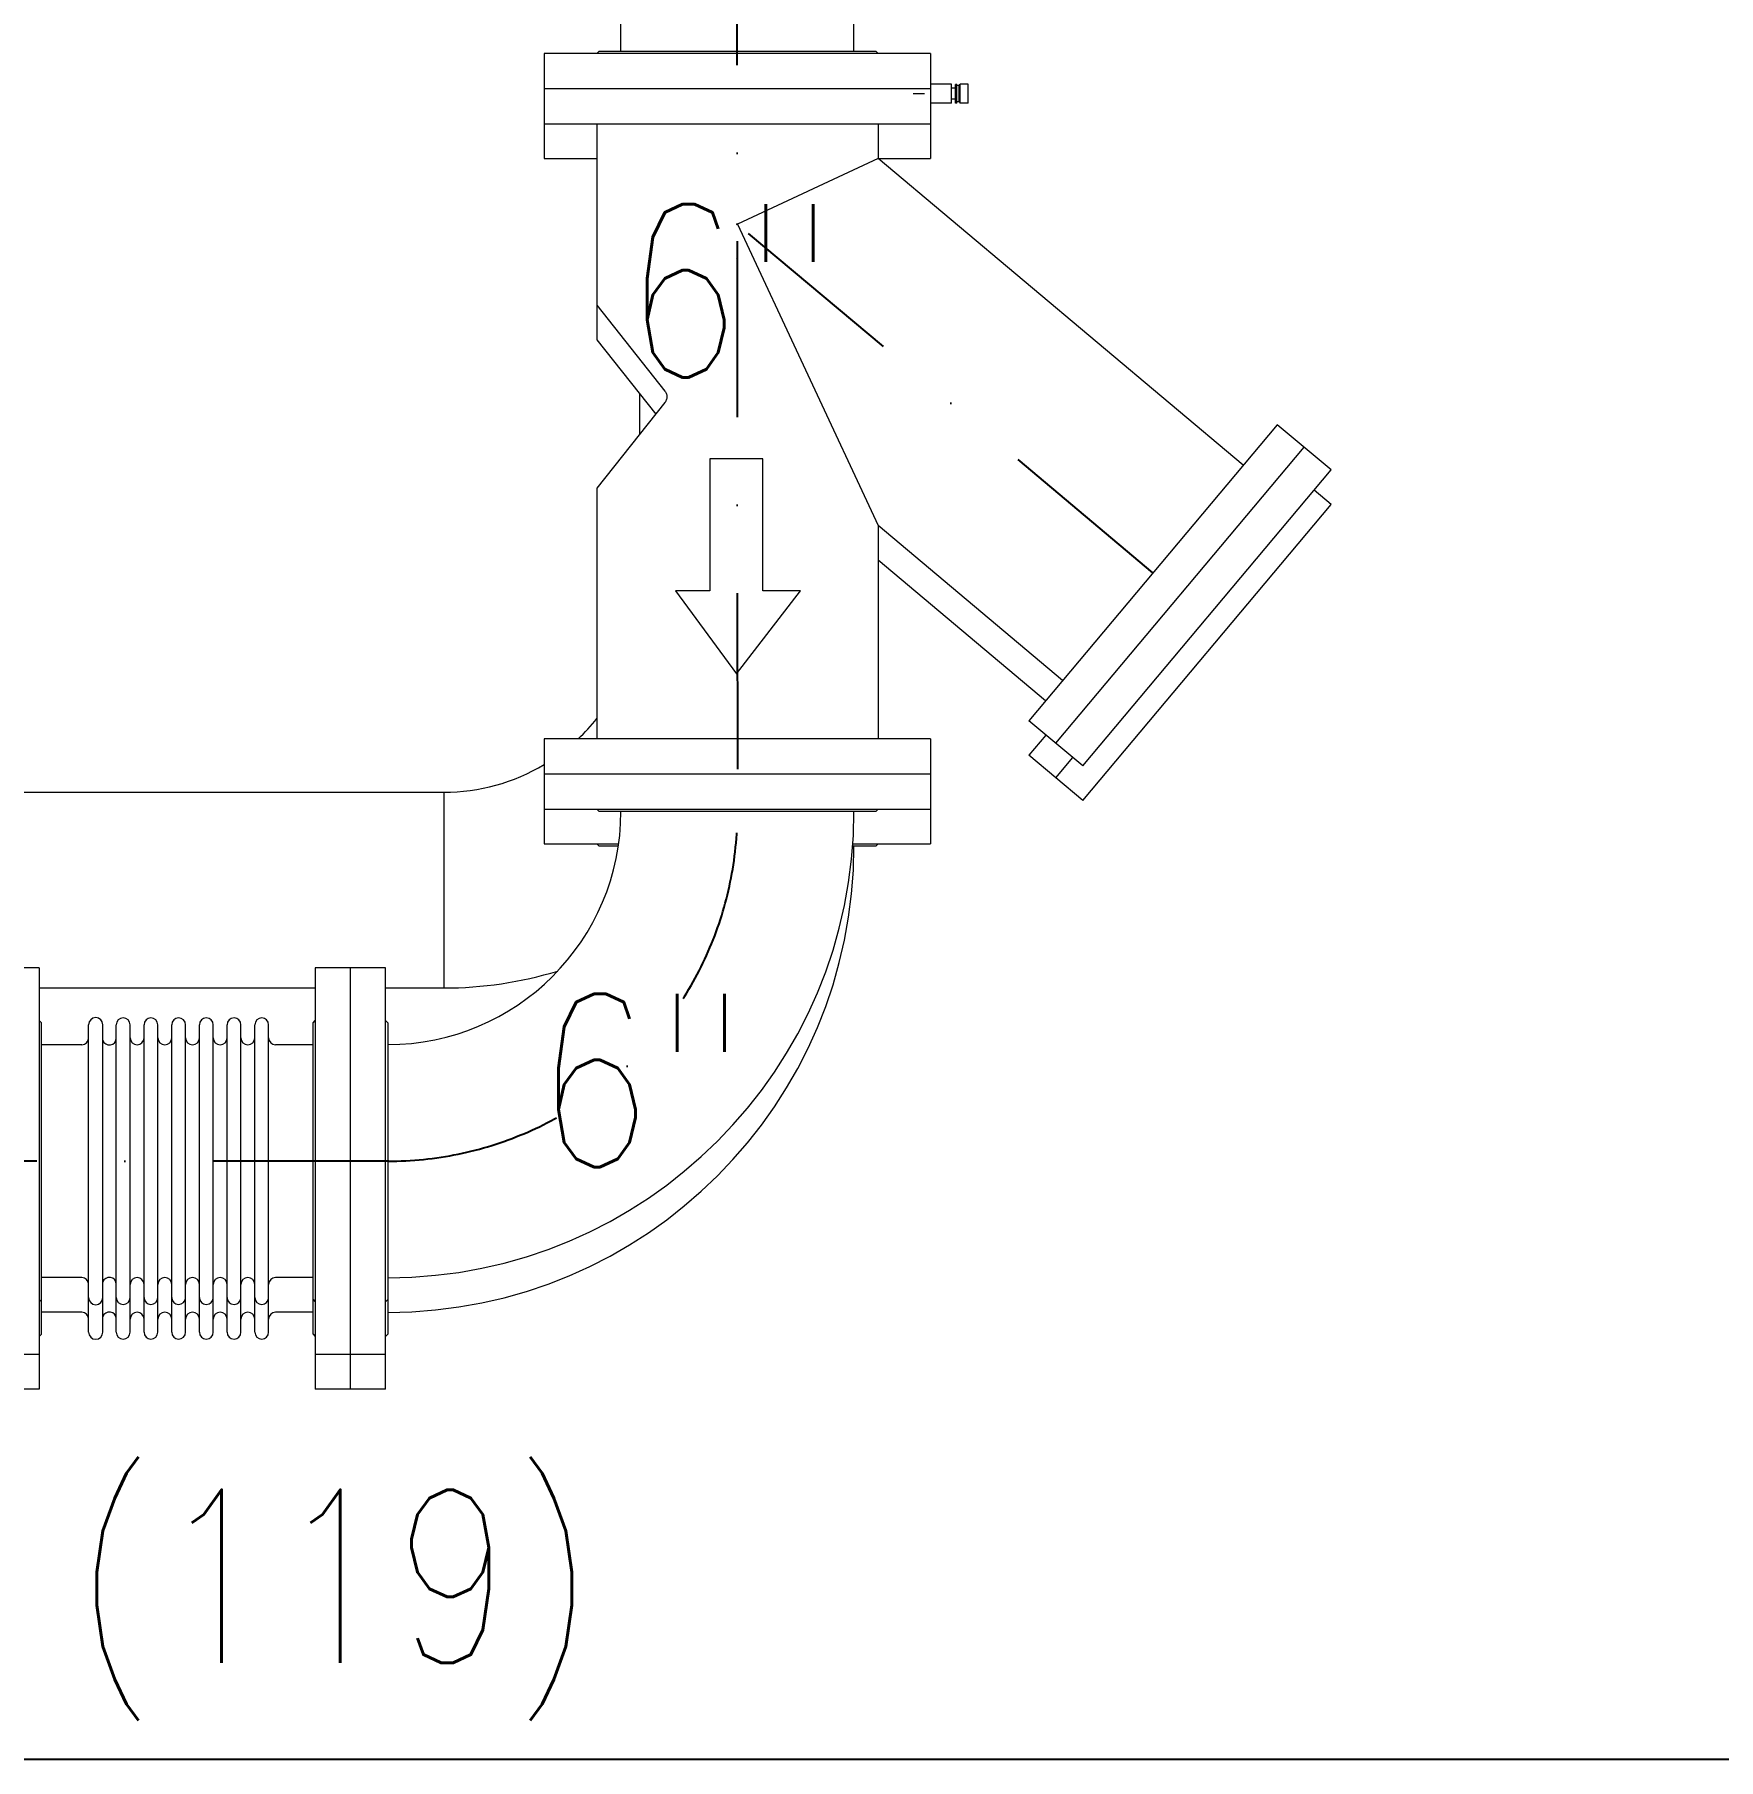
# Model space of a CAD drawing. Header units: millimetres. Extents: x -312439 to 477422, y -331570 to 212570.
# Drawn here: x 358474 to 359690, y 205415 to 206661 of the extents above; entities that cross this region are included whole.
import ezdxf

# ---------------------------------------------------------------- set-up
doc = ezdxf.new("R2010")
doc.units = ezdxf.units.MM
doc.linetypes.add('DASHDOT', pattern=[25.4, 12.7, -6.35, 0, -6.35])
doc.layers.add('ARCONDTEXTO', color=4, linetype='Continuous')
doc.styles.add('ROMANS', font='romans.shx', dxfattribs={"height": 187.5})

msp = doc.modelspace()

# ---------------------------------------------------------------- linework, layer by layer
at = {"color": 6, "linetype": 'DASHDOT', "ltscale": 10}
msp.add_line((358980.463, 207782.041, 0), (358981.518, 206099.824, 0), dxfattribs=at)
at = {"color": 5, "linetype": 'Continuous', "lineweight": 0, "extrusion": (0, 1, 0)}
for p, q in [((359065.668, 206648.824, 0), (359065.668, 206894.824, 0)), ((358897.368, 206648.824, 0), (358897.368, 206698.031, 0)), ((359121.018, 206647.224, 0), (358842.018, 206647.224, 0)), ((358842.018, 206647.224, 0), (358842.018, 206571.424, 0)), ((358881.618, 206648.824, 0), (358880.018, 206647.224, 0)), ((358881.618, 206648.824, 0), (359081.418, 206648.824, 0)), ((359081.418, 206648.824, 0), (359083.018, 206647.224, 0)), ((359121.018, 206647.224, 0), (359121.018, 206571.424, 0)), ((359136.018, 206624.967, 0), (359121.018, 206624.967, 0)), ((359136.018, 206611.267, 0), (359136.018, 206624.967, 0)), ((359140.018, 206624.867, 0), (359139.018, 206624.867, 0)), ((359139.018, 206611.367, 0), (359139.018, 206624.867, 0)), ((359140.018, 206611.367, 0), (359140.018, 206624.867, 0)), ((359141.518, 206624.117, 0), (359142.418, 206625.017, 0)), ((359142.418, 206611.217, 0), (359142.418, 206625.017, 0)), ((359148.018, 206625.017, 0), (359142.418, 206625.017, 0)), ((359148.018, 206611.217, 0), (359148.018, 206625.017, 0)), ((358842.018, 206621.824, 0), (359121.018, 206621.824, 0)), ((359116.518, 206618.117, 0), (359108.354, 206618.117, 0)), ((359139.018, 206622.117, 0), (359136.018, 206622.117, 0)), ((359139.018, 206614.117, 0), (359136.018, 206614.117, 0)), ((359141.518, 206624.117, 0), (359140.018, 206624.117, 0)), ((359141.518, 206612.117, 0), (359140.018, 206612.117, 0)), ((359141.518, 206612.117, 0), (359141.518, 206624.117, 0)), ((359141.518, 206612.117, 0), (359142.418, 206611.217, 0)), ((359136.018, 206611.267, 0), (359121.018, 206611.267, 0)), ((359140.018, 206611.367, 0), (359139.018, 206611.367, 0)), ((359148.018, 206611.217, 0), (359142.418, 206611.217, 0)), ((358842.018, 206596.424, 0), (359121.018, 206596.424, 0)), ((358880.018, 206596.424, 0), (358880.018, 206440.373, 0)), ((359083.018, 206596.424, 0), (359083.018, 206571.349, 0)), ((358842.018, 206571.424, 0), (358880.018, 206571.424, 0)), ((359083.018, 206571.349, 0), (358981.518, 206524.019, 0)), ((359083.018, 206571.424, 0), (359121.018, 206571.424, 0)), ((359346.788, 206350.021, 0), (359083.018, 206571.349, 0)), ((358981.37, 206524.339, 0), (358980.834, 206523.7, 0)), ((358981.518, 206524.019, 0), (358980.834, 206523.7, 0)), ((358980.834, 206523.7, 0), (358981.518, 206524.019, 0)), ((358981.37, 206524.339, 0), (358981.518, 206524.019, 0)), ((358981.518, 206524.019, 0), (358981.37, 206524.339, 0)), ((358981.518, 206524.019, 0), (359083.018, 206306.352, 0)), ((358980.834, 206498.7, 0), (358981.518, 206499.019, 0)), ((358981.37, 206499.339, 0), (358981.518, 206499.019, 0)), ((358981.518, 206499.019, 0), (358981.37, 206499.339, 0)), ((358880.018, 206465.373, 0), (358929.135, 206403.449, 0)), ((358880.018, 206440.373, 0), (358922.499, 206386.817, 0)), ((358910.868, 206401.479, 0), (358910.868, 206372.154, 0)), ((358929.135, 206395.184, 0), (358880.018, 206333.26, 0)), ((359371.214, 206379.131, 0), (359191.876, 206165.404, 0)), ((359410.129, 206346.477, 0), (359371.214, 206379.131, 0)), ((359211.333, 206149.077, 0), (359390.671, 206362.804, 0)), ((359230.791, 206132.751, 0), (359410.129, 206346.477, 0)), ((358880.018, 206333.26, 0), (358880.018, 206152.224, 0)), ((359410.129, 206321.477, 0), (359397.818, 206331.806, 0)), ((359230.791, 206107.751, 0), (359410.129, 206321.477, 0)), ((359216.302, 206194.514, 0), (359083.018, 206306.352, 0)), ((359083.018, 206306.352, 0), (359083.018, 206152.224, 0)), ((359203.992, 206179.843, 0), (359083.018, 206281.352, 0)), ((359230.791, 206132.751, 0), (359191.876, 206165.404, 0)), ((359121.018, 206152.224, 0), (358842.018, 206152.224, 0)), ((358842.018, 206152.224, 0), (358842.018, 206076.424, 0)), ((359121.018, 206152.224, 0), (359121.018, 206076.424, 0)), ((359204.186, 206155.075, 0), (359191.876, 206140.404, 0)), ((359230.791, 206107.751, 0), (359191.876, 206140.404, 0)), ((359211.333, 206124.077, 0), (359223.643, 206138.748, 0)), ((359121.018, 206126.824, 0), (358842.018, 206126.824, 0)), ((358286.868, 206113.727, 0), (358769.568, 206113.727, 0)), ((358769.568, 206113.727, 0), (358769.568, 205972.427, 0)), ((358842.018, 206101.424, 0), (359121.018, 206101.424, 0)), ((358881.618, 206099.824, 0), (358880.018, 206101.424, 0)), ((359081.418, 206099.824, 0), (359083.018, 206101.424, 0)), ((359081.418, 206099.824, 0), (358881.618, 206099.824, 0)), ((358842.018, 206076.424, 0), (358895.734, 206076.424, 0)), ((358881.618, 206074.824, 0), (358880.018, 206076.424, 0)), ((359064.854, 206076.424, 0), (359121.018, 206076.424, 0)), ((359081.418, 206074.824, 0), (359083.018, 206076.424, 0)), ((358895.501, 206074.824, 0), (358881.618, 206074.824, 0)), ((359081.418, 206074.824, 0), (359064.739, 206074.824, 0)), ((358477.468, 205986.874, 0), (358426.668, 205986.874, 0)), ((358477.468, 205986.874, 0), (358477.468, 205682.874, 0)), ((358676.668, 205986.874, 0), (358676.668, 205682.874, 0)), ((358727.468, 205986.874, 0), (358676.668, 205986.874, 0)), ((358702.068, 205682.874, 0), (358702.068, 205986.874, 0)), ((358727.468, 205682.874, 0), (358727.468, 205986.874, 0)), ((358477.468, 205972.427, 0), (358676.668, 205972.427, 0)), ((358727.468, 205972.427, 0), (358769.568, 205972.427, 0)), ((358479.068, 205947.274, 0), (358477.468, 205948.874, 0)), ((358479.068, 205722.474, 0), (358479.068, 205947.274, 0)), ((358513.046, 205723.867, 0), (358513.046, 205945.88, 0)), ((358523.284, 205723.867, 0), (358523.284, 205945.88, 0)), ((358533.046, 205723.867, 0), (358533.046, 205945.88, 0)), ((358543.046, 205723.867, 0), (358543.046, 205945.88, 0)), ((358553.046, 205723.867, 0), (358553.046, 205945.88, 0)), ((358563.046, 205723.867, 0), (358563.046, 205945.88, 0)), ((358573.046, 205723.867, 0), (358573.046, 205945.88, 0)), ((358583.046, 205723.867, 0), (358583.046, 205945.88, 0)), ((358593.046, 205723.867, 0), (358593.046, 205945.88, 0)), ((358603.046, 205723.867, 0), (358603.046, 205945.88, 0)), ((358613.046, 205723.867, 0), (358613.046, 205945.88, 0)), ((358623.046, 205723.867, 0), (358623.046, 205945.88, 0)), ((358633.046, 205723.867, 0), (358633.046, 205945.88, 0)), ((358643.046, 205723.867, 0), (358643.046, 205945.88, 0)), ((358675.068, 205947.274, 0), (358676.668, 205948.874, 0)), ((358675.068, 205722.474, 0), (358675.068, 205947.274, 0)), ((358729.068, 205947.274, 0), (358727.468, 205948.874, 0)), ((358729.068, 205947.274, 0), (358729.068, 205722.474, 0)), ((358508.046, 205931.374, 0), (358479.068, 205931.374, 0)), ((358675.068, 205931.374, 0), (358648.046, 205931.374, 0)), ((358508.046, 205763.374, 0), (358479.068, 205763.374, 0)), ((358675.068, 205763.374, 0), (358648.046, 205763.374, 0)), ((358479.068, 205747.474, 0), (358477.468, 205745.874, 0)), ((358675.068, 205747.474, 0), (358676.668, 205745.874, 0)), ((358729.068, 205747.474, 0), (358727.468, 205745.874, 0)), ((358508.046, 205738.374, 0), (358479.068, 205738.374, 0)), ((358675.068, 205738.374, 0), (358648.046, 205738.374, 0)), ((358479.068, 205722.474, 0), (358477.468, 205720.874, 0)), ((358675.068, 205722.474, 0), (358676.668, 205720.874, 0)), ((358729.068, 205722.474, 0), (358727.468, 205720.874, 0)), ((358477.468, 205707.874, 0), (358426.668, 205707.874, 0)), ((358727.468, 205707.874, 0), (358676.668, 205707.874, 0)), ((358477.468, 205682.874, 0), (358426.668, 205682.874, 0)), ((358727.468, 205682.874, 0), (358676.668, 205682.874, 0))]:
    msp.add_line(p, q, dxfattribs=at)
at = {"color": 6, "linetype": 'DASHDOT', "ltscale": 10, "extrusion": (0, 1, 0)}
for p, q in [((359281.545, 206272.267, 0), (358981.518, 206524.019, 0)), ((358729.765, 205847.375, 0), (358316.768, 205847.375, 0))]:
    msp.add_line(p, q, dxfattribs=at)
at = {"color": 4, "linetype": 'Continuous', "lineweight": 0}
for p, q in [((358961.581, 206354.575, 0), (358961.581, 206259.256, 0)), ((358999.936, 206354.575, 0), (358961.581, 206354.575, 0)), ((358999.936, 206259.256, 0), (358999.936, 206354.575, 0)), ((358936.905, 206259.256, 0), (358980.759, 206199.178, 0)), ((358961.581, 206259.256, 0), (358936.905, 206259.256, 0)), ((358980.759, 206199.178, 0), (359027.059, 206259.256, 0)), ((359027.059, 206259.256, 0), (358999.936, 206259.256, 0))]:
    msp.add_line(p, q, dxfattribs=at)
at = {"color": 1, "linetype": 'Continuous', "extrusion": (-1.05669e-32, 1.07679e-31, -1)}
msp.add_line((368194.798, 205415.374, 0), (357294.798, 205415.374, 0), dxfattribs=at)
at = {"color": 5, "linetype": 'Continuous', "lineweight": 0}
for centre, radius, start, end in [((358769.568, 206255.027, 0), 141.3, 313.318088, 321.413753), ((358769.568, 206255.027, 0), 141.3, 270, 300.846436), ((358729.068, 206099.824, 0), 168.3, 270, 0), ((358729.068, 206099.824, 0), 336.6, 270, 0), ((358729.068, 206074.824, 0), 336.6, 270, 0), ((358769.568, 206255.027, 0), 282.6, 270, 286.914637), ((358518.165, 205945.88, 0), 5.119, 0, 180), ((358538.046, 205945.88, 0), 5, 0, 180), ((358558.046, 205945.88, 0), 5, 0, 180), ((358578.046, 205945.88, 0), 5, 0, 180), ((358598.046, 205945.88, 0), 5, 0, 180), ((358618.046, 205945.88, 0), 5, 0, 180), ((358638.046, 205945.88, 0), 5, 0, 180), ((358508.046, 205936.374, 0), 5, 270, 0), ((358528.046, 205936.248, 0), 5.002, 197.829397, 358.562061), ((358548.046, 205936.374, 0), 5, 180, 0), ((358568.046, 205936.374, 0), 5, 180, 0), ((358588.046, 205936.374, 0), 5, 180, 0), ((358608.046, 205936.374, 0), 5, 180, 0), ((358628.046, 205936.374, 0), 5, 180, 0), ((358648.046, 205936.374, 0), 5, 180, 270), ((358508.046, 205758.374, 0), 5, 0, 90), ((358528.046, 205758.499, 0), 5.002, 1.437939, 162.170603), ((358548.046, 205758.374, 0), 5, 0, 180), ((358568.046, 205758.374, 0), 5, 0, 180), ((358588.046, 205758.374, 0), 5, 0, 180), ((358608.046, 205758.374, 0), 5, 0, 180), ((358628.046, 205758.374, 0), 5, 0, 180), ((358648.046, 205758.374, 0), 5, 90, 180), ((358518.165, 205748.867, 0), 5.119, 180, 0), ((358538.046, 205748.867, 0), 5, 180, 0), ((358558.046, 205748.867, 0), 5, 180, 0), ((358578.046, 205748.867, 0), 5, 180, 0), ((358598.046, 205748.867, 0), 5, 180, 0), ((358618.046, 205748.867, 0), 5, 180, 0), ((358638.046, 205748.867, 0), 5, 180, 0), ((358508.046, 205733.374, 0), 5, 0, 90), ((358528.046, 205733.499, 0), 5.002, 1.437939, 162.170603), ((358548.046, 205733.374, 0), 5, 0, 180), ((358568.046, 205733.374, 0), 5, 0, 180), ((358588.046, 205733.374, 0), 5, 0, 180), ((358608.046, 205733.374, 0), 5, 0, 180), ((358628.046, 205733.374, 0), 5, 0, 180), ((358648.046, 205733.374, 0), 5, 90, 180), ((358518.165, 205723.867, 0), 5.119, 180, 0), ((358538.046, 205723.867, 0), 5, 180, 0), ((358558.046, 205723.867, 0), 5, 180, 0), ((358578.046, 205723.867, 0), 5, 180, 0), ((358598.046, 205723.867, 0), 5, 180, 0), ((358618.046, 205723.867, 0), 5, 180, 0), ((358638.046, 205723.867, 0), 5, 180, 0)]:
    msp.add_arc(centre, radius, start, end, dxfattribs=at)
at = {"color": 6, "linetype": 'DASHDOT', "ltscale": 10}
msp.add_arc((358729.068, 206099.824, 0), 252.45, 270, 0, dxfattribs=at)
at = {"color": 5, "linetype": 'Continuous', "lineweight": 0}
msp.add_open_spline([(358929.135, 206403.449, 0), (358929.267, 206403.283, 0), (358929.394, 206403.107, 0), (358929.736, 206402.576, 0), (358929.933, 206402.2, 0), (358930.252, 206401.409, 0), (358930.375, 206400.994, 0), (358930.536, 206400.154, 0), (358930.575, 206399.729, 0), (358930.575, 206398.904, 0), (358930.536, 206398.479, 0), (358930.375, 206397.639, 0), (358930.252, 206397.224, 0), (358929.933, 206396.434, 0), (358929.736, 206396.057, 0), (358929.394, 206395.526, 0), (358929.267, 206395.35, 0), (358929.135, 206395.184, 0)], degree=3, knots=[17.89795356, 17.89795356, 17.89795356, 17.89795356, 18.55921682, 18.55921682, 19.79774199, 19.79774199, 21.03626716, 21.03626716, 22.27479234, 22.27479234, 23.51331751, 23.51331751, 24.75184268, 24.75184268, 25.99036785, 25.99036785, 26.65163111, 26.65163111, 26.65163111, 26.65163111], dxfattribs=at)

# ---------------------------------------------------------------- texts
at = {"layer": 'ARCONDTEXTO', "linetype": 'Continuous', "lineweight": -3, "style": 'ROMANS', "width": 0.8}
for s, p in [('6"', (358899.113, 206413.279, 0)), ('6"', (358835.103, 205843.098, 0)), ('(119)', (358501.924, 205485.124, 0))]:
    msp.add_text(s, height=125, dxfattribs=at).set_placement(p)

doc.saveas('drawing.dxf')
